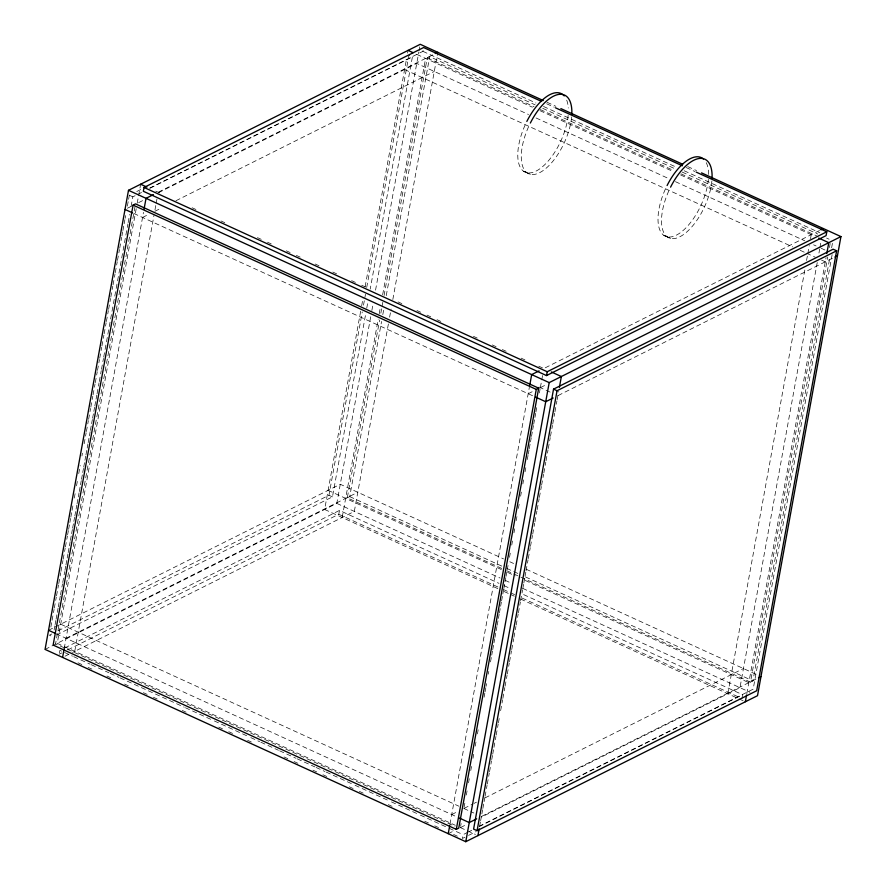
<?xml version="1.0" encoding="UTF-8"?>
<svg xmlns="http://www.w3.org/2000/svg" width="886" height="886" viewBox="0 0 886 886"><rect width="100%" height="100%" fill="white"/><g stroke="black" fill="none" stroke-linecap="round" stroke-linejoin="round"><path stroke-width="0.66" stroke-dasharray="4.43 3.32" d="M50.856 627.044L51.842 621.618M52.086 620.255L54.068 609.402M54.312 608.04L56.283 597.175M56.527 595.813L58.509 584.959M58.753 583.597L60.724 572.733M60.968 571.37L62.95 560.517M63.194 559.155L65.165 548.29M65.42 546.928L67.391 536.074M67.635 534.712L68.377 530.636M68.621 529.285L69.606 523.847M69.861 522.485L70.592 518.421M70.847 517.059L71.832 511.632M72.076 510.27L73.317 503.481M74.302 498.043L75.531 491.254M76.517 485.827L77.758 479.038M78.743 473.6L80.216 465.46M81.944 455.958L82.442 453.233M84.17 443.731L86.141 432.866M86.396 431.515L88.367 420.651M88.611 419.288L90.582 408.424M90.837 407.073L92.808 396.208M93.052 394.846L95.023 383.981M95.278 382.63L97.25 371.766M97.493 370.403L99.465 359.539M99.719 358.188L101.691 347.323M101.934 345.961L103.917 335.096M104.16 333.745L106.132 322.881M106.375 321.518L108.358 310.654M108.601 309.303L110.573 298.438M110.816 297.076L112.799 286.211M113.043 284.86L115.014 273.995M115.269 272.633L117.24 261.769M117.484 260.418L119.455 249.553M119.71 248.191L121.681 237.326M121.925 235.975L122.667 231.899M122.91 230.537L123.896 225.11M124.151 223.748L124.893 219.673M125.136 218.321L125.624 215.597M127.351 206.095L128.348 200.668M128.592 199.306L129.334 195.23L131.804 193.99M54.112 630.012L54.854 625.937M55.098 624.575L55.84 620.51M56.084 619.148L57.081 613.71M57.324 612.359L58.066 608.283M58.31 606.921L59.296 601.494M59.539 600.132L60.281 596.068M60.536 594.705L62.507 583.841M62.751 582.479L64.722 571.625M64.977 570.263L65.708 566.187M65.963 564.825L66.948 559.398M67.192 558.036L67.934 553.971M68.178 552.609L69.163 547.183M69.418 545.82L70.16 541.745M70.404 540.382L71.389 534.956M71.633 533.593L72.375 529.529M72.619 528.167L73.604 522.74M73.859 521.378L74.601 517.302M74.845 515.951L75.831 510.513M76.074 509.151L76.816 505.086M77.06 503.724L78.057 498.297M78.3 496.935L79.042 492.86M79.286 491.508L80.272 486.071M80.515 484.708L81.257 480.644M81.512 479.282L82.498 473.855M82.741 472.493L83.483 468.417M83.727 467.066L84.713 461.628M84.956 460.266L85.698 456.201M85.953 454.839L86.939 449.412M87.182 448.05L87.924 443.975M88.168 442.623L89.154 437.186M89.408 435.823L90.139 431.759M90.394 430.397L91.38 424.97M91.623 423.608L92.365 419.532M92.609 418.181L93.595 412.743M93.85 411.381L94.581 407.316M94.835 405.954L95.821 400.527M96.065 399.165L96.807 395.09M97.05 393.738L99.033 382.874M99.276 381.512L101.248 370.647M101.491 369.296L103.474 358.431M103.717 357.069L127.905 223.992M128.149 222.641L129.633 214.49M131.106 206.338L132.834 196.836L137.784 194.355M135.026 206.604L55.563 643.845L454.983 826.405M136.211 208.675L57.225 643.325L455.326 825.287M137.197 203.248L138.338 196.98M138.57 195.706L140.653 184.233M59.44 652.916L59.905 650.368L72.464 656.116M64.213 648.497L143.477 212.352M74.745 651.332L153.987 215.331M154.972 209.904L155.958 204.467M156.202 203.104L156.944 199.029M360.68 311.174L324.641 509.472L497.943 588.692M361.665 305.736L363.149 297.585M365.121 286.721L406.596 58.531M407.582 53.105L408.069 50.38M58.033 630.865L328.95 495.263L362.263 311.95M363.504 305.161L365.475 294.296M366.704 287.507L408.911 55.309L412.411 56.903L370.215 289.113M56.593 634.941L332.46 496.869L365.774 313.555M366.76 308.118L367.745 302.691M45.064 649.405L336.802 503.392L370.857 315.948M371.843 310.521L372.84 305.083M375.553 290.143L418.834 51.953M419.067 50.679L419.765 46.847M67.868 649.859L338.784 514.268L339.482 510.436L498.995 583.353M149.524 188.186L422.91 51.344L423.608 47.523M342.173 517.49L378.211 319.181M379.197 313.755L380.183 308.317M382.652 294.739L425.601 58.398M501.786 568.447L347.301 497.832L379.629 319.946M380.858 313.157L382.83 302.292M384.07 295.503L427.251 57.867L429.688 56.649L535.188 104.88M347.301 497.832L349.726 496.614L381.567 321.452M382.796 314.652L383.782 309.225M386.252 295.647L429.688 56.649M388.389 323.966L354.322 511.41L72.486 652.473M389.618 317.177L391.103 309.026M392.83 299.512L437.762 52.307M449.966 824.179L529.352 387.348M460.642 826.25L461.141 823.526M464.098 807.235L464.84 803.159M466.324 795.008L467.066 790.932M468.539 782.781L469.281 778.705M470.765 770.554L471.507 766.479M472.991 758.327L473.722 754.263M475.206 746.112L475.948 742.036M477.432 733.885L478.174 729.809M484.099 697.216L484.83 693.14M485.085 691.778L485.827 687.702M486.071 686.34L486.558 683.627M488.286 674.124L488.784 671.4M490.512 661.897L491.497 656.46M491.752 655.108L492.483 651.033M492.738 649.671L493.724 644.244M493.967 642.882L494.709 638.806M494.953 637.444L495.938 632.017M496.193 630.655L496.935 626.579M497.179 625.228L498.165 619.79M498.408 618.428L499.15 614.352M499.394 613.001L500.391 607.563M500.634 606.212L501.376 602.137M501.62 600.774L502.606 595.337M502.849 593.985L503.591 589.91M503.846 588.548L504.832 583.121M505.075 581.759L505.817 577.683M506.061 576.321L507.047 570.894M507.301 569.532L508.043 565.456M509.516 557.305L510.258 553.229M511.743 545.089L512.485 541.014M513.958 532.863L514.7 528.787M516.184 520.636L516.926 516.56M518.41 508.409L519.141 504.333M520.625 496.193L521.367 492.118M522.851 483.966L523.593 479.891M525.066 471.74L525.808 467.664M527.292 459.513L528.034 455.437M528.277 454.086L529.02 450.01M529.263 448.648L530.249 443.21M530.504 441.859L531.246 437.784M531.489 436.421L532.475 430.995M532.719 429.632L533.461 425.557M533.704 424.195L534.701 418.768M534.945 417.406L535.687 413.33M535.93 411.979L536.916 406.541M539.386 392.963L540.128 388.888M540.371 387.525L542.597 375.299M468.029 832.175L463.09 834.656L462.392 838.477L467.343 835.996M479.658 826.106L480.4 822.031M480.644 820.68L481.63 815.242M481.873 813.88L482.615 809.804M482.87 808.453L483.856 803.015M484.099 801.664L484.841 797.588M485.085 796.226L487.056 785.361M487.311 783.999L489.282 773.135M489.526 771.772L491.508 760.908M491.752 759.557L492.494 755.481M492.738 754.119L493.724 748.692M493.967 747.33L495.95 736.465M496.193 735.103L498.165 724.239M498.419 722.876L499.649 716.087M500.634 710.661L502.617 699.785M502.86 698.434L504.832 687.569M505.075 686.207L507.058 675.342M507.301 673.98L509.273 663.116M509.528 661.753L511.499 650.889M511.743 649.538L513.714 638.673M513.969 637.311L515.94 626.446M516.184 625.084L518.166 614.22M518.41 612.857L520.381 601.993M520.636 600.642L522.607 589.766M522.851 588.415L523.593 584.339M523.836 582.977L524.822 577.55M525.077 576.188L525.819 572.112M526.062 570.75L528.034 559.886M528.277 558.534L530.26 547.67M530.504 546.308L532.475 535.443M532.73 534.081L534.701 523.216M534.945 521.854L536.927 510.989M537.171 509.638L539.142 498.763M539.386 497.411L541.368 486.547M541.612 485.185L543.583 474.32M543.838 472.958L545.809 462.093M546.053 460.731L548.035 449.866M548.279 448.515L550.25 437.651M550.494 436.289L552.476 425.424M552.72 424.062L554.691 413.197M554.946 411.835L556.917 400.97M557.161 399.619L558.645 391.468M727.816 693.76L805.075 268.624M806.559 260.473L807.545 255.035M807.799 253.684L809.272 245.533M810.513 238.744L811.255 234.668M817.235 262.533L739.976 687.669L481.619 816.981M818.963 253.031L819.705 248.955M819.949 247.593L821.189 240.804M741.97 698.545L742.656 694.724L521.599 593.686M746.832 693.616L826.062 257.616M506.814 570.739L750.475 682.12L827.712 257.084M829.44 247.582L830.182 243.506M750.475 682.12L752.912 680.902L829.905 257.228M831.633 247.726L832.862 240.937M832.131 254.636L753.166 689.164L479.769 825.996M136.754 191.52L141.705 189.039M139.024 193.735L141.494 192.506M150.155 188.164L412.411 56.903M158.384 192.14L434.107 54.135M127.451 208.221L131.206 206.349M138.615 202.639L143.565 200.158M158.395 192.738L416.752 63.427L528.521 114.516M142.546 217.458L148.726 214.357M154.906 211.267L161.097 208.177M175.926 200.745L434.284 71.445M545.267 367.79L819.76 230.404M48.542 630.278L340.268 484.265L503.536 558.889M528.2 393.727L534.38 390.626M540.56 387.536L546.74 384.446M51.853 633.955L49.372 635.196L52.883 636.801M66.073 638.285L357.8 492.273M558.091 395.555L833.815 257.549M64.855 647.899L339.482 510.436M59.207 654.2L61.688 652.96M65.021 656.205L71.245 653.093M451.716 814.555L457.896 811.465M464.076 808.375L472.736 804.045M473.966 803.425L476.446 802.184M485.096 797.854L743.454 668.542M481.607 816.383L757.331 678.388M448.238 833.693L454.418 830.592M460.609 827.502L466.789 824.412M469.27 831.555L471.74 830.315M479.171 826.605L742.656 694.724M468.572 835.387L475.992 831.666M547.072 102.278L555.854 106.298M687.724 166.568L696.518 170.577M546.695 103.784L554.237 107.228M686.118 167.509L694.912 171.53M422.91 51.344L535.952 103.02M543.495 106.464L676.627 167.31M684.169 170.754L819.816 232.763M542.73 108.325L675.863 169.171M682.142 172.05L817.789 234.048M826.583 238.068L829.097 239.209M427.251 57.867L534.014 106.663M540.294 109.543L673.426 170.389M680.969 173.833L816.615 235.842M416.841 54.389L532.397 107.206M539.939 110.65L673.05 171.496M680.592 174.941L813.758 235.809M536.052 117.96L669.174 178.806M675.453 181.674L804.809 240.804M813.603 244.813L816.106 245.965M821.134 248.257L824.932 249.996M404.592 69.518L792.649 246.884M800.191 250.328L805.208 252.621M806.47 253.197L815.253 257.217M821.532 260.085L825.298 261.802M526.871 172.715L530.371 174.32M667.103 236.817L670.613 238.412M523.537 171.197L527.037 172.803M663.769 235.299L667.28 236.894M155.726 191.121L159.491 192.838M192.14 207.767L195.906 209.484M221.024 220.968L224.789 222.685M257.449 237.614L261.215 239.331M267.494 242.21L271.26 243.927M286.333 250.816L290.099 252.532M296.378 255.412L300.144 257.128M315.217 264.017L318.982 265.745M332.793 272.057L336.558 273.774M351.631 280.663L355.397 282.39M361.676 285.259L365.453 286.975M398.102 301.904L401.867 303.621M416.941 310.51L420.706 312.237M426.986 315.106L430.751 316.823M437.031 319.691L440.796 321.419M473.445 336.348L477.222 338.064M492.284 344.953L496.06 346.67M502.34 349.549L506.105 351.266M521.167 358.154L524.944 359.882M538.754 366.195L542.52 367.911M129.334 195.23L132.834 196.836M539.042 387.038L551.601 392.786M133.786 213.448L533.206 396.009M509.815 561.757L513.581 563.474M526.14 569.222L757.22 674.844M349.726 496.614L501.709 566.076M506.737 568.38L518.033 573.541M525.575 576.985L752.912 680.902M328.119 490.346L501.421 569.565M507.7 572.434L515.242 575.878M525.287 580.463L748.825 682.641M328.95 495.263L332.46 496.869M336.802 503.392L500.058 578.015M505.075 580.308L510.103 582.611M522.662 588.348L749.988 692.254M504.023 585.646L509.04 587.939M338.784 514.268L498.297 587.174M503.326 589.467L509.605 592.346M510.857 592.911L514.633 594.639M522.164 598.083L739.456 697.404M504.223 591.56L509.251 593.853M510.502 594.428L514.279 596.156M520.547 599.025L737.839 698.334M739.068 698.899L744.096 701.203M60.702 624.198L458.804 806.16M463.821 808.453L473.866 813.038M56.051 633.712L456.733 816.848M460.343 827.579L475.428 834.468M73.726 656.681L90.051 664.146M91.302 664.721L108.889 672.762M110.152 673.338L118.934 677.347M120.197 677.923L184.255 707.205M185.506 707.781L213.138 720.407M214.401 720.982L249.564 737.052M250.816 737.628L259.609 741.648M260.872 742.224L278.448 750.265M279.71 750.841L296.035 758.294M297.297 758.87L314.873 766.911M316.136 767.486L324.929 771.507M326.181 772.071L353.813 784.708M355.065 785.284L390.239 801.354M391.49 801.93L419.122 814.555M420.385 815.131L448.017 827.768M449.268 828.332L463.09 834.656M78.057 662.806L81.822 664.533M88.102 667.402L91.867 669.118M106.94 676.007L110.706 677.735M124.527 684.047L128.293 685.775M143.366 692.664L147.131 694.38M153.411 697.249L157.176 698.976M182.306 710.461L186.071 712.178M218.72 727.107L222.497 728.824M228.776 731.703L232.542 733.42M247.615 740.308L251.38 742.036M284.041 756.954L287.806 758.682M294.086 761.55L297.851 763.278M312.924 770.167L316.69 771.883M322.969 774.752L326.746 776.479M349.35 786.812L353.115 788.529M359.395 791.397L363.16 793.125M388.289 804.61L392.055 806.326M424.715 821.256L428.481 822.972M434.76 825.852L438.526 827.568M453.599 834.457L457.364 836.185M711.879 181.021A43.226 19.558 -65.4 0 1 674.855 238.478A43.226 19.558 -65.4 0 1 670.126 188.065M706.242 162.659A43.226 19.558 -65.4 0 1 708.601 174.453M708.368 179.415A43.226 19.558 -65.4 0 1 671.621 236.828A43.226 19.558 -65.4 0 1 666.172 187.389M571.636 116.919A43.226 19.558 -65.4 0 1 534.623 174.387A43.226 19.558 -65.4 0 1 529.894 123.962M566.708 100.14A43.226 19.558 -65.4 0 1 568.291 108.037M568.136 115.324A43.226 19.558 -65.4 0 1 531.379 172.737A43.226 19.558 -65.4 0 1 525.941 123.287"/><path stroke-width="1.33" d="M543.295 100.55L420.23 44.3L128.492 190.313L45.064 649.405L465.77 841.7L757.508 695.687L840.936 236.595L701.535 172.881M133.088 205.098L53.138 645.063L456.312 829.351L458.749 828.133L538.699 388.168L135.525 203.88L133.088 205.098L536.274 389.386L538.699 388.168M541.678 101.491L423.608 47.523L144.03 187.455L143.344 191.276L546.518 375.564L826.095 235.632L826.793 231.8L696.163 172.094M62.596 657.423L64.213 648.497M144.053 209.196L146.024 198.331L153.444 194.61M448.238 833.693L449.723 825.542M529.695 385.465L531.678 374.59L539.087 370.88M456.312 829.351L536.274 389.386M546.518 375.564L547.216 371.732L826.793 231.8M465.77 841.7L549.198 382.608L840.936 236.595M553.54 389.131L473.589 829.097L477.089 830.691L756.666 690.77L836.628 250.804L833.117 249.199L553.54 389.131L557.05 390.737L836.628 250.804M477.089 830.691L557.05 390.737M477.931 835.62L479.16 828.82M559.387 387.392L561.359 376.528L551.313 371.932M745.347 701.767L746.588 694.978M826.804 253.54L828.775 242.675L818.73 238.09M435.281 53.548L437.762 52.307M820.934 229.817L823.404 228.577M553.141 398.024L545.732 401.735L535.676 397.149M834.989 256.962L837.458 255.722M476.668 818.863L469.248 822.573L459.203 817.977M758.505 677.79L760.985 676.561M560.882 108.59L682.696 164.264M555.489 107.804L682.342 165.782M408.069 50.38L413.097 52.684M140.653 184.233L146.932 187.101M144.03 187.455L547.216 371.732M128.492 190.313L549.198 382.608M125.015 209.439L132.557 212.884M48.542 630.278L54.821 633.147M670.58 187.145A43.226 19.558 -65.4 0 1 698.246 158.638A43.226 19.558 -65.4 0 1 712.056 178.485M667.08 185.539A43.226 19.558 -65.4 0 1 703.451 158.993M530.349 123.043A43.226 19.558 -65.4 0 1 558.014 94.547A43.226 19.558 -65.4 0 1 571.813 114.394M526.838 121.437A43.226 19.558 -65.4 0 1 564.249 95.932"/></g></svg>
